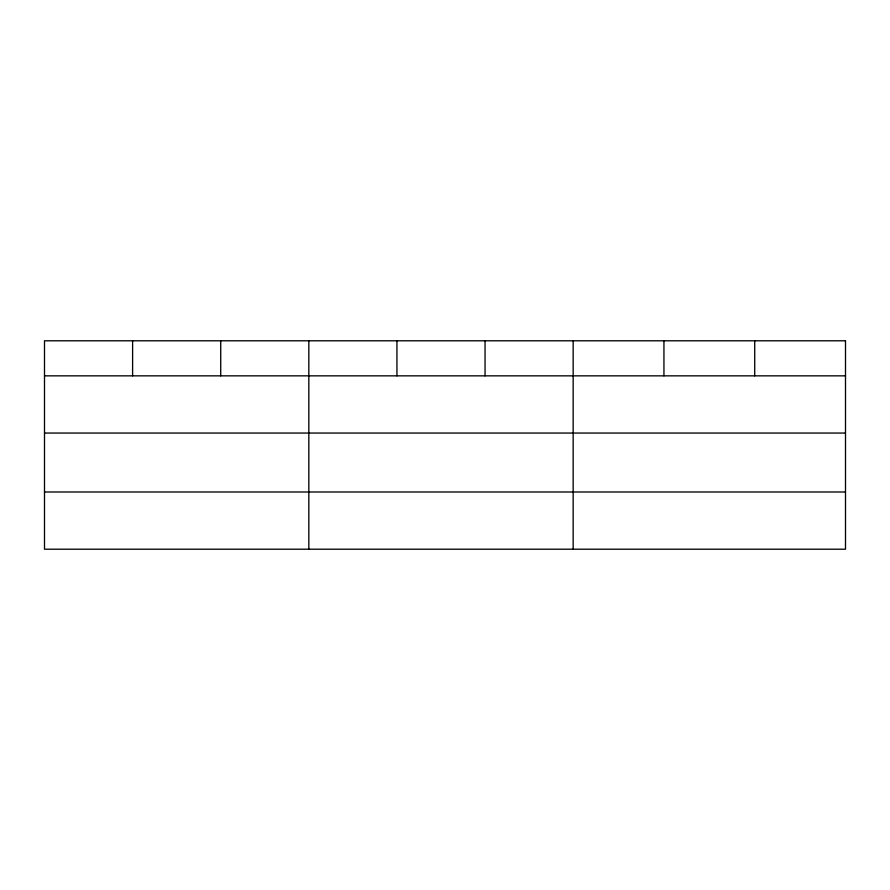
<?xml version="1.0" encoding="UTF-8"?>
<svg xmlns="http://www.w3.org/2000/svg" width="890" height="890" viewBox="0 0 890 890"><rect width="100%" height="100%" fill="white"/><g stroke="black" fill="none" stroke-linecap="round" stroke-linejoin="round"><path stroke-width="1.33" d="M44.5 375.847L845.5 375.847M44.5 433.052L845.5 433.052M44.5 491.992L845.5 491.992M754.72 340.792L754.72 375.847M663.94 340.792L663.94 375.847M573.16 340.792L573.16 549.208M485.05 340.792L485.05 375.847M396.94 340.792L396.94 375.847M308.83 340.792L308.83 549.208M220.72 340.792L220.72 375.847M132.61 340.792L132.61 375.847M845.5 340.792L44.5 340.792L44.5 549.208L845.5 549.208L845.5 340.792"/></g></svg>
